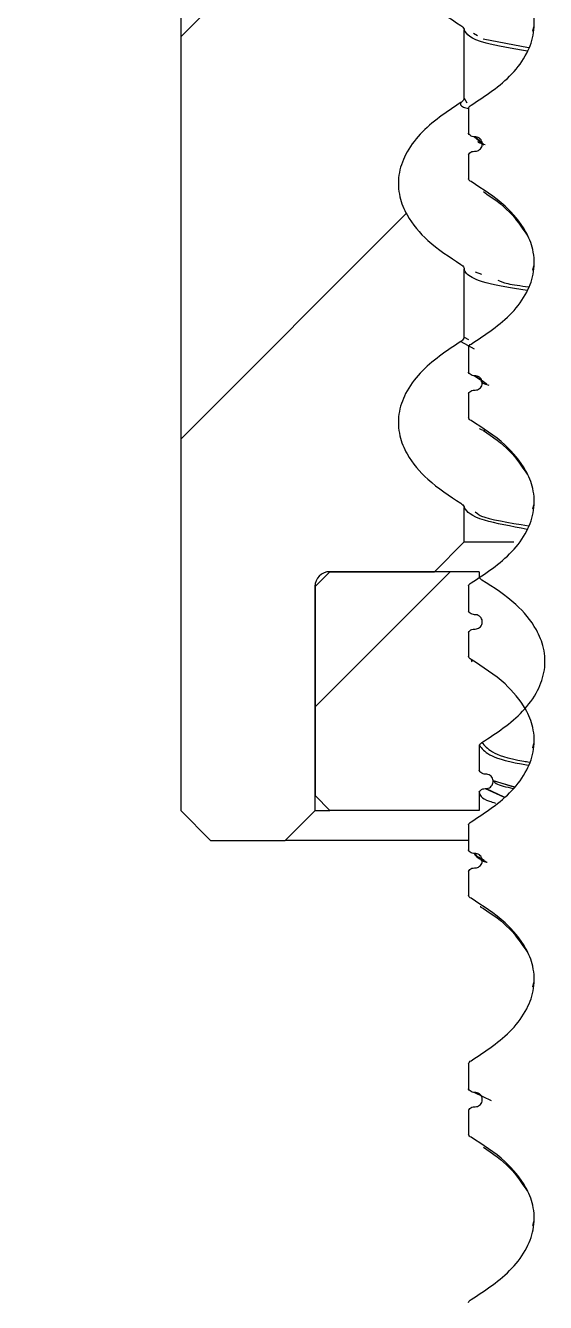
# Model space of a CAD drawing. Header units: millimetres. Extents: x -300 to 1184, y 5 to 1469.
# Drawn here: x 351.99 to 357.8, y 1349.88 to 1364.13 of the extents above; entities that cross this region are included whole.
import ezdxf

# ---------------------------------------------------------------- set-up
doc = ezdxf.new("R2010")
doc.units = ezdxf.units.MM

msp = doc.modelspace()

# ---------------------------------------------------------------- hatches: boundary and pattern name
at = {"linetype": 'Continuous', "lineweight": 18}
h = msp.add_hatch(dxfattribs=at)
h.set_pattern_fill('ANSI32', angle=3e-322, style=0)
edge = h.paths.add_edge_path(flags=0)
edge.add_spline(control_points=[(356.854, 1372.129), (356.722, 1372.206), (356.596, 1372.294), (356.484, 1372.398), (356.394, 1372.481), (356.312, 1372.575), (356.252, 1372.682), (356.217, 1372.745), (356.189, 1372.813), (356.172, 1372.883), (356.154, 1372.962), (356.15, 1373.045), (356.161, 1373.125), (356.173, 1373.205), (356.199, 1373.283), (356.236, 1373.354), (356.279, 1373.438), (356.336, 1373.515), (356.4, 1373.584), (356.529, 1373.725), (356.688, 1373.84), (356.854, 1373.937)], knot_values=[0, 0, 0, 0, 0.000685, 0.000685, 0.000685, 0.001237, 0.001237, 0.001237, 0.001562, 0.001562, 0.001562, 0.001926, 0.001926, 0.001926, 0.002288, 0.002288, 0.002288, 0.00271, 0.00271, 0.00271, 0.003578, 0.003578, 0.003578, 0.003578], weights=[1, 1, 1, 1, 1, 1, 1, 1, 1, 1, 1, 1, 1, 1, 1, 1, 1, 1, 1, 1, 1, 1], degree=3, periodic=0)
edge.add_spline(control_points=[(356.854, 1373.937), (356.856, 1373.938), (356.858, 1373.94), (356.861, 1373.941), (356.868, 1373.946), (356.874, 1373.953), (356.879, 1373.96), (356.884, 1373.968), (356.888, 1373.976), (356.89, 1373.985)], knot_values=[0, 0, 0, 0, 0.000012, 0.000012, 0.000012, 0.000053, 0.000053, 0.000053, 0.000094, 0.000094, 0.000094, 0.000094], weights=[1, 1, 1, 1, 1, 1, 1, 1, 1, 1], degree=3, periodic=0)
edge.add_line((356.89, 1373.985), (356.89, 1374.748))
edge.add_spline(control_points=[(356.89, 1374.748), (356.89, 1374.751), (356.889, 1374.753), (356.888, 1374.756), (356.885, 1374.764), (356.88, 1374.772), (356.874, 1374.779), (356.868, 1374.786), (356.861, 1374.792), (356.854, 1374.796)], knot_values=[0, 0, 0, 0, 0.000012, 0.000012, 0.000012, 0.000053, 0.000053, 0.000053, 0.000094, 0.000094, 0.000094, 0.000094], weights=[1, 1, 1, 1, 1, 1, 1, 1, 1, 1], degree=3, periodic=0)
edge.add_spline(control_points=[(356.854, 1374.796), (356.722, 1374.873), (356.596, 1374.961), (356.484, 1375.064), (356.394, 1375.147), (356.312, 1375.242), (356.252, 1375.348), (356.249, 1375.354), (356.246, 1375.36), (356.242, 1375.366)], knot_values=[0, 0, 0, 0, 0.000685, 0.000685, 0.000685, 0.001237, 0.001237, 0.001237, 0.001267, 0.001267, 0.001267, 0.001267], weights=[1, 1, 1, 1, 1, 1, 1, 1, 1, 1], degree=3, periodic=0)
edge.add_line((356.242, 1375.366), (355.39, 1375.366))
edge.add_arc((355.39, 1375.533), 0.167, 180, 270, ccw=False)
edge.add_line((355.224, 1375.533), (355.224, 1378.033))
edge.add_line((355.224, 1378.033), (354.89, 1378.366))
edge.add_line((354.89, 1378.366), (352.157, 1378.366))
edge.add_line((352.157, 1378.366), (351.99, 1378.2))
edge.add_line((351.99, 1378.2), (351.99, 1373.2))
edge.add_line((351.99, 1373.2), (352.157, 1373.033))
edge.add_line((352.157, 1373.033), (352.557, 1373.033))
edge.add_arc((352.557, 1373.2), 0.167, 270, 360)
edge.add_line((352.724, 1373.2), (352.724, 1373.266))
edge.add_arc((352.89, 1373.266), 0.167, 90, 180, ccw=False)
edge.add_line((352.89, 1373.433), (353.914, 1373.433))
edge.add_arc((353.914, 1373.266), 0.167, -12.9946, 90, ccw=False)
edge.add_line((354.077, 1373.229), (353.724, 1371.7))
edge.add_line((353.724, 1371.7), (353.724, 1355.366))
edge.add_line((353.724, 1355.366), (354.057, 1355.033))
edge.add_line((354.057, 1355.033), (354.89, 1355.033))
edge.add_line((354.89, 1355.033), (355.224, 1355.366))
edge.add_line((355.224, 1355.366), (355.224, 1357.866))
edge.add_arc((355.39, 1357.866), 0.167, 90, 180, ccw=False)
edge.add_line((355.39, 1358.033), (356.557, 1358.033))
edge.add_line((356.557, 1358.033), (356.89, 1358.366))
edge.add_line((356.89, 1358.366), (356.89, 1358.748))
edge.add_spline(control_points=[(356.89, 1358.748), (356.89, 1358.751), (356.889, 1358.753), (356.888, 1358.756), (356.885, 1358.764), (356.88, 1358.772), (356.874, 1358.779), (356.868, 1358.786), (356.861, 1358.792), (356.854, 1358.796)], knot_values=[0, 0, 0, 0, 0.000012, 0.000012, 0.000012, 0.000053, 0.000053, 0.000053, 0.000094, 0.000094, 0.000094, 0.000094], weights=[1, 1, 1, 1, 1, 1, 1, 1, 1, 1], degree=3, periodic=0)
edge.add_spline(control_points=[(356.854, 1358.796), (356.722, 1358.873), (356.596, 1358.961), (356.484, 1359.064), (356.394, 1359.147), (356.312, 1359.242), (356.252, 1359.348), (356.217, 1359.411), (356.189, 1359.48), (356.172, 1359.55), (356.154, 1359.629), (356.15, 1359.712), (356.161, 1359.792), (356.173, 1359.871), (356.199, 1359.949), (356.236, 1360.021), (356.279, 1360.104), (356.336, 1360.181), (356.4, 1360.251), (356.529, 1360.392), (356.688, 1360.506), (356.854, 1360.603)], knot_values=[0, 0, 0, 0, 0.000685, 0.000685, 0.000685, 0.001237, 0.001237, 0.001237, 0.001562, 0.001562, 0.001562, 0.001926, 0.001926, 0.001926, 0.002288, 0.002288, 0.002288, 0.00271, 0.00271, 0.00271, 0.003578, 0.003578, 0.003578, 0.003578], weights=[1, 1, 1, 1, 1, 1, 1, 1, 1, 1, 1, 1, 1, 1, 1, 1, 1, 1, 1, 1, 1, 1], degree=3, periodic=0)
edge.add_spline(control_points=[(356.854, 1360.603), (356.856, 1360.605), (356.858, 1360.606), (356.861, 1360.608), (356.868, 1360.613), (356.874, 1360.62), (356.879, 1360.627), (356.884, 1360.634), (356.888, 1360.643), (356.89, 1360.651)], knot_values=[0, 0, 0, 0, 0.000012, 0.000012, 0.000012, 0.000053, 0.000053, 0.000053, 0.000094, 0.000094, 0.000094, 0.000094], weights=[1, 1, 1, 1, 1, 1, 1, 1, 1, 1], degree=3, periodic=0)
edge.add_line((356.89, 1360.651), (356.89, 1361.415))
edge.add_spline(control_points=[(356.89, 1361.415), (356.89, 1361.417), (356.889, 1361.42), (356.888, 1361.423), (356.885, 1361.431), (356.88, 1361.439), (356.874, 1361.446), (356.868, 1361.452), (356.861, 1361.458), (356.854, 1361.463)], knot_values=[0, 0, 0, 0, 0.000012, 0.000012, 0.000012, 0.000053, 0.000053, 0.000053, 0.000094, 0.000094, 0.000094, 0.000094], weights=[1, 1, 1, 1, 1, 1, 1, 1, 1, 1], degree=3, periodic=0)
edge.add_spline(control_points=[(356.854, 1361.463), (356.722, 1361.54), (356.596, 1361.628), (356.484, 1361.731), (356.394, 1361.814), (356.312, 1361.909), (356.252, 1362.015), (356.217, 1362.078), (356.189, 1362.146), (356.172, 1362.217), (356.154, 1362.295), (356.15, 1362.379), (356.161, 1362.459), (356.173, 1362.538), (356.199, 1362.616), (356.236, 1362.687), (356.279, 1362.771), (356.336, 1362.848), (356.4, 1362.917), (356.529, 1363.059), (356.688, 1363.173), (356.854, 1363.27)], knot_values=[0, 0, 0, 0, 0.000685, 0.000685, 0.000685, 0.001237, 0.001237, 0.001237, 0.001562, 0.001562, 0.001562, 0.001926, 0.001926, 0.001926, 0.002288, 0.002288, 0.002288, 0.00271, 0.00271, 0.00271, 0.003578, 0.003578, 0.003578, 0.003578], weights=[1, 1, 1, 1, 1, 1, 1, 1, 1, 1, 1, 1, 1, 1, 1, 1, 1, 1, 1, 1, 1, 1], degree=3, periodic=0)
edge.add_spline(control_points=[(356.854, 1363.27), (356.856, 1363.271), (356.858, 1363.273), (356.861, 1363.274), (356.868, 1363.28), (356.874, 1363.286), (356.879, 1363.294), (356.884, 1363.301), (356.888, 1363.309), (356.89, 1363.318)], knot_values=[0, 0, 0, 0, 0.000012, 0.000012, 0.000012, 0.000053, 0.000053, 0.000053, 0.000094, 0.000094, 0.000094, 0.000094], weights=[1, 1, 1, 1, 1, 1, 1, 1, 1, 1], degree=3, periodic=0)
edge.add_line((356.89, 1363.318), (356.89, 1364.081))
edge.add_spline(control_points=[(356.89, 1364.081), (356.89, 1364.084), (356.889, 1364.087), (356.888, 1364.089), (356.885, 1364.098), (356.88, 1364.105), (356.874, 1364.112), (356.868, 1364.119), (356.861, 1364.125), (356.854, 1364.129)], knot_values=[0, 0, 0, 0, 0.000012, 0.000012, 0.000012, 0.000053, 0.000053, 0.000053, 0.000094, 0.000094, 0.000094, 0.000094], weights=[1, 1, 1, 1, 1, 1, 1, 1, 1, 1], degree=3, periodic=0)
edge.add_spline(control_points=[(356.854, 1364.129), (356.722, 1364.206), (356.596, 1364.294), (356.484, 1364.398), (356.394, 1364.481), (356.312, 1364.575), (356.252, 1364.682), (356.217, 1364.745), (356.189, 1364.813), (356.172, 1364.883), (356.154, 1364.962), (356.15, 1365.045), (356.161, 1365.125), (356.173, 1365.205), (356.199, 1365.283), (356.236, 1365.354), (356.279, 1365.438), (356.336, 1365.515), (356.4, 1365.584), (356.529, 1365.725), (356.688, 1365.84), (356.854, 1365.937)], knot_values=[0, 0, 0, 0, 0.000685, 0.000685, 0.000685, 0.001237, 0.001237, 0.001237, 0.001562, 0.001562, 0.001562, 0.001926, 0.001926, 0.001926, 0.002288, 0.002288, 0.002288, 0.00271, 0.00271, 0.00271, 0.003578, 0.003578, 0.003578, 0.003578], weights=[1, 1, 1, 1, 1, 1, 1, 1, 1, 1, 1, 1, 1, 1, 1, 1, 1, 1, 1, 1, 1, 1], degree=3, periodic=0)
edge.add_spline(control_points=[(356.854, 1365.937), (356.856, 1365.938), (356.858, 1365.94), (356.861, 1365.941), (356.868, 1365.946), (356.874, 1365.953), (356.879, 1365.96), (356.884, 1365.968), (356.888, 1365.976), (356.89, 1365.985)], knot_values=[0, 0, 0, 0, 0.000012, 0.000012, 0.000012, 0.000053, 0.000053, 0.000053, 0.000094, 0.000094, 0.000094, 0.000094], weights=[1, 1, 1, 1, 1, 1, 1, 1, 1, 1], degree=3, periodic=0)
edge.add_line((356.89, 1365.985), (356.89, 1366.748))
edge.add_spline(control_points=[(356.89, 1366.748), (356.89, 1366.751), (356.889, 1366.753), (356.888, 1366.756), (356.885, 1366.764), (356.88, 1366.772), (356.874, 1366.779), (356.868, 1366.786), (356.861, 1366.792), (356.854, 1366.796)], knot_values=[0, 0, 0, 0, 0.000012, 0.000012, 0.000012, 0.000053, 0.000053, 0.000053, 0.000094, 0.000094, 0.000094, 0.000094], weights=[1, 1, 1, 1, 1, 1, 1, 1, 1, 1], degree=3, periodic=0)
edge.add_spline(control_points=[(356.854, 1366.796), (356.722, 1366.873), (356.596, 1366.961), (356.484, 1367.064), (356.394, 1367.147), (356.312, 1367.242), (356.252, 1367.348), (356.217, 1367.411), (356.189, 1367.48), (356.172, 1367.55), (356.154, 1367.629), (356.15, 1367.712), (356.161, 1367.792), (356.173, 1367.871), (356.199, 1367.949), (356.236, 1368.021), (356.279, 1368.104), (356.336, 1368.181), (356.4, 1368.251), (356.529, 1368.392), (356.688, 1368.506), (356.854, 1368.603)], knot_values=[0, 0, 0, 0, 0.000685, 0.000685, 0.000685, 0.001237, 0.001237, 0.001237, 0.001562, 0.001562, 0.001562, 0.001926, 0.001926, 0.001926, 0.002288, 0.002288, 0.002288, 0.00271, 0.00271, 0.00271, 0.003578, 0.003578, 0.003578, 0.003578], weights=[1, 1, 1, 1, 1, 1, 1, 1, 1, 1, 1, 1, 1, 1, 1, 1, 1, 1, 1, 1, 1, 1], degree=3, periodic=0)
edge.add_spline(control_points=[(356.854, 1368.603), (356.856, 1368.605), (356.858, 1368.606), (356.861, 1368.608), (356.868, 1368.613), (356.874, 1368.62), (356.879, 1368.627), (356.884, 1368.634), (356.888, 1368.643), (356.89, 1368.651)], knot_values=[0, 0, 0, 0, 0.000012, 0.000012, 0.000012, 0.000053, 0.000053, 0.000053, 0.000094, 0.000094, 0.000094, 0.000094], weights=[1, 1, 1, 1, 1, 1, 1, 1, 1, 1], degree=3, periodic=0)
edge.add_line((356.89, 1368.651), (356.89, 1369.415))
edge.add_spline(control_points=[(356.89, 1369.415), (356.89, 1369.417), (356.889, 1369.42), (356.888, 1369.423), (356.885, 1369.431), (356.88, 1369.439), (356.874, 1369.446), (356.868, 1369.452), (356.861, 1369.458), (356.854, 1369.463)], knot_values=[0, 0, 0, 0, 0.000012, 0.000012, 0.000012, 0.000053, 0.000053, 0.000053, 0.000094, 0.000094, 0.000094, 0.000094], weights=[1, 1, 1, 1, 1, 1, 1, 1, 1, 1], degree=3, periodic=0)
edge.add_spline(control_points=[(356.854, 1369.463), (356.722, 1369.54), (356.596, 1369.628), (356.484, 1369.731), (356.394, 1369.814), (356.312, 1369.909), (356.252, 1370.015), (356.217, 1370.078), (356.189, 1370.146), (356.172, 1370.217), (356.154, 1370.295), (356.15, 1370.379), (356.161, 1370.459), (356.173, 1370.538), (356.199, 1370.616), (356.236, 1370.687), (356.279, 1370.771), (356.336, 1370.848), (356.4, 1370.917), (356.529, 1371.059), (356.688, 1371.173), (356.854, 1371.27)], knot_values=[0, 0, 0, 0, 0.000685, 0.000685, 0.000685, 0.001237, 0.001237, 0.001237, 0.001562, 0.001562, 0.001562, 0.001926, 0.001926, 0.001926, 0.002288, 0.002288, 0.002288, 0.00271, 0.00271, 0.00271, 0.003578, 0.003578, 0.003578, 0.003578], weights=[1, 1, 1, 1, 1, 1, 1, 1, 1, 1, 1, 1, 1, 1, 1, 1, 1, 1, 1, 1, 1, 1], degree=3, periodic=0)
edge.add_spline(control_points=[(356.854, 1371.27), (356.856, 1371.271), (356.858, 1371.273), (356.861, 1371.274), (356.868, 1371.28), (356.874, 1371.286), (356.879, 1371.294), (356.884, 1371.301), (356.888, 1371.309), (356.89, 1371.318)], knot_values=[0, 0, 0, 0, 0.000012, 0.000012, 0.000012, 0.000053, 0.000053, 0.000053, 0.000094, 0.000094, 0.000094, 0.000094], weights=[1, 1, 1, 1, 1, 1, 1, 1, 1, 1], degree=3, periodic=0)
edge.add_line((356.89, 1371.318), (356.89, 1372.081))
edge.add_spline(control_points=[(356.89, 1372.081), (356.89, 1372.084), (356.889, 1372.087), (356.888, 1372.089), (356.885, 1372.098), (356.88, 1372.105), (356.874, 1372.112), (356.868, 1372.119), (356.861, 1372.125), (356.854, 1372.129)], knot_values=[0, 0, 0, 0, 0.000012, 0.000012, 0.000012, 0.000053, 0.000053, 0.000053, 0.000094, 0.000094, 0.000094, 0.000094], weights=[1, 1, 1, 1, 1, 1, 1, 1, 1, 1], degree=3, periodic=0)
h = msp.add_hatch(dxfattribs=at)
h.set_pattern_fill('ANSI37', angle=90, style=0)
edge = h.paths.add_edge_path(flags=0)
edge.add_line((357.057, 1358.033), (355.39, 1358.033))
edge.add_line((355.39, 1358.033), (355.224, 1357.866))
edge.add_line((355.224, 1357.866), (355.224, 1355.533))
edge.add_line((355.224, 1355.533), (355.39, 1355.366))
edge.add_line((355.39, 1355.366), (357.057, 1355.366))
edge.add_line((357.057, 1355.366), (357.057, 1355.573))
edge.add_spline(control_points=[(357.057, 1355.573), (357.062, 1355.581), (357.068, 1355.588), (357.074, 1355.594), (357.081, 1355.6), (357.089, 1355.604), (357.097, 1355.607), (357.106, 1355.611), (357.116, 1355.612), (357.126, 1355.612)], knot_values=[0, 0, 0, 0, 0.00004, 0.00004, 0.00004, 0.00008, 0.00008, 0.00008, 0.000123, 0.000123, 0.000123, 0.000123], weights=[1, 1, 1, 1, 1, 1, 1, 1, 1, 1], degree=3, periodic=0)
edge.add_spline(control_points=[(357.126, 1355.612), (357.126, 1355.612), (357.127, 1355.612), (357.128, 1355.612), (357.128, 1355.612), (357.129, 1355.612), (357.13, 1355.612), (357.131, 1355.612), (357.132, 1355.612), (357.134, 1355.612)], knot_values=[0, 0, 0, 0, 0.000003, 0.000003, 0.000003, 0.000006, 0.000006, 0.000006, 0.000012, 0.000012, 0.000012, 0.000012], weights=[1, 1, 1, 1, 1, 1, 1, 1, 1, 1], degree=3, periodic=0)
edge.add_spline(control_points=[(357.134, 1355.612), (357.142, 1355.612), (357.151, 1355.614), (357.16, 1355.617), (357.168, 1355.62), (357.176, 1355.624), (357.183, 1355.63), (357.19, 1355.635), (357.196, 1355.642), (357.201, 1355.649), (357.206, 1355.657), (357.209, 1355.665), (357.211, 1355.674), (357.213, 1355.683), (357.214, 1355.692), (357.213, 1355.701), (357.212, 1355.71), (357.209, 1355.719), (357.205, 1355.727), (357.202, 1355.735), (357.196, 1355.742), (357.19, 1355.749), (357.184, 1355.755), (357.176, 1355.76), (357.168, 1355.764), (357.16, 1355.768), (357.151, 1355.771), (357.143, 1355.772), (357.14, 1355.772), (357.137, 1355.772), (357.134, 1355.772)], knot_values=[0, 0, 0, 0, 0.00004, 0.00004, 0.00004, 0.00008, 0.00008, 0.00008, 0.000119, 0.000119, 0.000119, 0.000159, 0.000159, 0.000159, 0.0002, 0.0002, 0.0002, 0.00024, 0.00024, 0.00024, 0.000281, 0.000281, 0.000281, 0.000321, 0.000321, 0.000321, 0.000361, 0.000361, 0.000361, 0.000373, 0.000373, 0.000373, 0.000373], weights=[1, 1, 1, 1, 1, 1, 1, 1, 1, 1, 1, 1, 1, 1, 1, 1, 1, 1, 1, 1, 1, 1, 1, 1, 1, 1, 1, 1, 1, 1, 1], degree=3, periodic=0)
edge.add_spline(control_points=[(357.134, 1355.772), (357.134, 1355.772), (357.133, 1355.772), (357.132, 1355.772), (357.131, 1355.772), (357.131, 1355.772), (357.13, 1355.772), (357.129, 1355.772), (357.128, 1355.772), (357.126, 1355.772)], knot_values=[0, 0, 0, 0, 0.000003, 0.000003, 0.000003, 0.000006, 0.000006, 0.000006, 0.000012, 0.000012, 0.000012, 0.000012], weights=[1, 1, 1, 1, 1, 1, 1, 1, 1, 1], degree=3, periodic=0)
edge.add_spline(control_points=[(357.126, 1355.772), (357.117, 1355.772), (357.108, 1355.774), (357.1, 1355.777), (357.092, 1355.78), (357.084, 1355.784), (357.077, 1355.79), (357.07, 1355.795), (357.064, 1355.802), (357.059, 1355.809), (357.059, 1355.811), (357.058, 1355.812), (357.057, 1355.813)], knot_values=[0, 0, 0, 0, 0.00004, 0.00004, 0.00004, 0.00008, 0.00008, 0.00008, 0.000119, 0.000119, 0.000119, 0.000126, 0.000126, 0.000126, 0.000126], weights=[1, 1, 1, 1, 1, 1, 1, 1, 1, 1, 1, 1, 1], degree=3, periodic=0)
edge.add_line((357.057, 1355.813), (357.057, 1356.095))
edge.add_spline(control_points=[(357.057, 1356.095), (357.06, 1356.101), (357.065, 1356.107), (357.069, 1356.112), (357.075, 1356.118), (357.081, 1356.123), (357.088, 1356.127)], knot_values=[0, 0, 0, 0, 0.000032, 0.000032, 0.000032, 0.000067, 0.000067, 0.000067, 0.000067], weights=[1, 1, 1, 1, 1, 1, 1], degree=3, periodic=0)
edge.add_spline(control_points=[(357.088, 1356.127), (357.253, 1356.222), (357.413, 1356.336), (357.543, 1356.476), (357.608, 1356.546), (357.666, 1356.623), (357.709, 1356.707), (357.747, 1356.779), (357.774, 1356.857), (357.786, 1356.937), (357.798, 1357.018), (357.794, 1357.102), (357.776, 1357.181), (357.76, 1357.252), (357.732, 1357.32), (357.696, 1357.384), (357.637, 1357.489), (357.556, 1357.584), (357.467, 1357.666), (357.352, 1357.772), (357.222, 1357.862), (357.088, 1357.94)], knot_values=[0, 0, 0, 0, 0.000861, 0.000861, 0.000861, 0.001286, 0.001286, 0.001286, 0.001648, 0.001648, 0.001648, 0.002013, 0.002013, 0.002013, 0.002337, 0.002337, 0.002337, 0.002882, 0.002882, 0.002882, 0.00358, 0.00358, 0.00358, 0.00358], weights=[1, 1, 1, 1, 1, 1, 1, 1, 1, 1, 1, 1, 1, 1, 1, 1, 1, 1, 1, 1, 1, 1], degree=3, periodic=0)
edge.add_spline(control_points=[(357.088, 1357.94), (357.081, 1357.943), (357.076, 1357.948), (357.071, 1357.953), (357.065, 1357.958), (357.061, 1357.964), (357.057, 1357.971)], knot_values=[0, 0, 0, 0, 0.000032, 0.000032, 0.000032, 0.000067, 0.000067, 0.000067, 0.000067], weights=[1, 1, 1, 1, 1, 1, 1], degree=3, periodic=0)
edge.add_line((357.057, 1357.971), (357.057, 1358.033))

# ---------------------------------------------------------------- linework, layer by layer
at = {"color": 7, "linetype": 'Continuous', "lineweight": 25}
for p, q in [((353.724, 1371.7), (353.724, 1355.366)), ((357.663, 1364.114), (357.652, 1364.066)), ((356.89, 1363.318), (356.89, 1364.081)), ((356.995, 1364.046), (357.04, 1364.019)), ((356.89, 1363.318), (356.921, 1363.267)), ((356.937, 1363.209), (356.937, 1362.927)), ((357.014, 1362.886), (357.103, 1362.808)), ((356.937, 1362.687), (356.937, 1362.418)), ((356.89, 1360.651), (356.89, 1361.415)), ((357.011, 1361.379), (357.085, 1361.353)), ((357.663, 1361.448), (357.652, 1361.399)), ((356.89, 1360.651), (356.94, 1360.623)), ((356.937, 1360.542), (356.937, 1360.261)), ((357.014, 1360.219), (357.115, 1360.153)), ((356.937, 1360.021), (356.937, 1359.752)), ((356.89, 1358.366), (356.89, 1358.748)), ((357.011, 1358.7), (357.038, 1358.683)), ((357.663, 1358.781), (357.652, 1358.733)), ((356.557, 1358.033), (356.89, 1358.366)), ((356.89, 1358.366), (357.443, 1358.366)), ((355.39, 1358.033), (355.224, 1357.866)), ((357.057, 1358.033), (355.39, 1358.033)), ((355.39, 1358.033), (356.557, 1358.033)), ((357.057, 1358.033), (357.057, 1357.971)), ((355.224, 1357.866), (355.224, 1355.533)), ((355.224, 1355.366), (355.224, 1357.866)), ((356.937, 1357.876), (356.937, 1357.594)), ((357.014, 1357.553), (357.006, 1357.553)), ((357.005, 1357.393), (357.013, 1357.393)), ((356.937, 1357.354), (356.937, 1357.085)), ((357.663, 1356.114), (357.652, 1356.066)), ((357.057, 1356.095), (357.057, 1355.813)), ((357.211, 1355.703), (357.451, 1355.63)), ((357.449, 1355.628), (357.217, 1355.697)), ((357.057, 1355.573), (357.057, 1355.366)), ((357.134, 1355.612), (357.332, 1355.521)), ((355.224, 1355.533), (355.39, 1355.366)), ((353.724, 1355.366), (354.057, 1355.033)), ((354.89, 1355.033), (355.224, 1355.366)), ((355.224, 1355.366), (355.39, 1355.366)), ((357.057, 1355.366), (355.39, 1355.366)), ((356.937, 1355.209), (356.937, 1354.927)), ((354.057, 1355.033), (354.89, 1355.033)), ((356.937, 1355.033), (354.89, 1355.033)), ((357.014, 1354.886), (357.006, 1354.886)), ((356.937, 1354.687), (356.937, 1354.418)), ((357.005, 1354.727), (357.013, 1354.727)), ((357.663, 1353.448), (357.652, 1353.399)), ((356.937, 1352.542), (356.937, 1352.261)), ((356.937, 1352.021), (356.937, 1351.752)), ((357.663, 1350.781), (357.652, 1350.733))]:
    msp.add_line(p, q, dxfattribs=at)
at = {"color": 8, "linetype": 'Continuous', "lineweight": 25}
for p, q in [((357.103, 1363.982), (357.61, 1363.885)), ((357.006, 1362.886), (357.108, 1362.797)), ((356.854, 1360.603), (357.001, 1360.519)), ((357.006, 1360.219), (357.143, 1360.13)), ((356.967, 1357.053), (356.976, 1357.025)), ((357.126, 1355.612), (357.329, 1355.519)), ((357.006, 1352.22), (357.191, 1352.13))]:
    msp.add_line(p, q, dxfattribs=at)
at = {"color": 7, "linetype": 'Continuous', "lineweight": 25}
msp.add_arc((355.39, 1357.866), 0.167, 90, 180, dxfattribs=at)
for points, knots in [([(356.854, 1365.937), (356.692, 1365.83), (356.451, 1365.672), (356.231, 1365.373), (356.146, 1365.127), (356.157, 1364.888), (356.264, 1364.631), (356.494, 1364.362), (356.725, 1364.212), (356.854, 1364.129)], [0, 0, 0, 0, 0.2415423, 0.3600713, 0.4612234, 0.5629134, 0.6541333, 0.8080895, 1, 1, 1, 1]), ([(356.967, 1363.241), (357.129, 1363.346), (357.372, 1363.503), (357.594, 1363.802), (357.681, 1364.049), (357.671, 1364.29), (357.564, 1364.547), (357.333, 1364.819), (357.099, 1364.969), (356.967, 1365.053)], [0, 0, 0, 0, 0.239817, 0.358736, 0.459947, 0.561705, 0.652805, 0.804705, 1, 1, 1, 1]), ([(356.854, 1364.129), (356.861, 1364.124), (356.876, 1364.114), (356.886, 1364.095), (356.89, 1364.084), (356.89, 1364.081)], [0, 0, 0, 0, 0.432574, 0.865216, 1, 1, 1, 1]), ([(357.597, 1363.845), (357.423, 1363.875), (356.965, 1363.953), (356.919, 1364.032), (356.89, 1364.081)], [0, 0, 0, 0, 0.378301, 1, 1, 1, 1]), ([(356.854, 1363.27), (356.692, 1363.164), (356.451, 1363.005), (356.231, 1362.706), (356.146, 1362.461), (356.157, 1362.221), (356.264, 1361.964), (356.494, 1361.695), (356.725, 1361.546), (356.854, 1361.463)], [0, 0, 0, 0, 0.241542, 0.360058, 0.46121, 0.562917, 0.654136, 0.80808, 1, 1, 1, 1]), ([(356.89, 1363.318), (356.887, 1363.31), (356.881, 1363.293), (356.866, 1363.278), (356.856, 1363.271), (356.854, 1363.27)], [0, 0, 0, 0, 0.434327, 0.868671, 1, 1, 1, 1]), ([(356.937, 1363.209), (356.94, 1363.215), (356.948, 1363.228), (356.961, 1363.236), (356.967, 1363.241)], [0, 0, 0, 0, 0.479982, 1, 1, 1, 1]), ([(357.006, 1362.886), (356.997, 1362.887), (356.979, 1362.889), (356.955, 1362.903), (356.942, 1362.917), (356.937, 1362.926), (356.937, 1362.927)], [0, 0, 0, 0, 0.315703, 0.631296, 0.947842, 1, 1, 1, 1]), ([(357.014, 1362.886), (357.013, 1362.886), (357.011, 1362.886), (357.009, 1362.886), (357.007, 1362.886), (357.006, 1362.886)], [0, 0, 0, 0, 0.270795, 0.541636, 1, 1, 1, 1]), ([(357.013, 1362.727), (357.022, 1362.727), (357.04, 1362.729), (357.063, 1362.743), (357.082, 1362.763), (357.092, 1362.788), (357.094, 1362.815), (357.086, 1362.841), (357.071, 1362.864), (357.048, 1362.88), (357.028, 1362.886), (357.016, 1362.886), (357.014, 1362.886)], [0, 0, 0, 0, 0.1065417, 0.2130725, 0.3198506, 0.4272501, 0.5352569, 0.6436136, 0.7518353, 0.8595722, 0.966656, 1, 1, 1, 1]), ([(357.041, 1362.838), (357.045, 1362.832), (357.052, 1362.82), (357.101, 1362.808), (357.125, 1362.801)], [0, 0, 0, 0, 0.491904, 1, 1, 1, 1]), ([(356.937, 1362.687), (356.942, 1362.695), (356.952, 1362.709), (356.977, 1362.724), (356.995, 1362.726), (357.005, 1362.727)], [0, 0, 0, 0, 0.325085, 0.650164, 1, 1, 1, 1]), ([(357.005, 1362.727), (357.006, 1362.727), (357.007, 1362.727), (357.01, 1362.727), (357.012, 1362.727), (357.013, 1362.727)], [0, 0, 0, 0, 0.269893, 0.54103, 1, 1, 1, 1]), ([(356.967, 1362.387), (356.961, 1362.391), (356.949, 1362.399), (356.941, 1362.412), (356.937, 1362.418)], [0, 0, 0, 0, 0.48018, 1, 1, 1, 1]), ([(356.967, 1360.574), (357.129, 1360.679), (357.372, 1360.837), (357.594, 1361.136), (357.681, 1361.382), (357.671, 1361.623), (357.564, 1361.881), (357.333, 1362.153), (357.099, 1362.302), (356.967, 1362.387)], [0, 0, 0, 0, 0.239817, 0.35875, 0.459945, 0.561704, 0.652805, 0.804704, 1, 1, 1, 1]), ([(357.105, 1362.275), (357.208, 1362.205), (357.398, 1362.076), (357.532, 1361.878), (357.592, 1361.788)], [0, 0, 0, 0, 0.5425, 1, 1, 1, 1]), ([(356.854, 1361.463), (356.861, 1361.457), (356.876, 1361.447), (356.886, 1361.428), (356.89, 1361.417), (356.89, 1361.415)], [0, 0, 0, 0, 0.432574, 0.865216, 1, 1, 1, 1]), ([(357.594, 1361.172), (357.53, 1361.181), (357.062, 1361.252), (356.914, 1361.334), (356.893, 1361.404), (356.89, 1361.415)], [0, 0, 0, 0, 0.119701, 0.870534, 1, 1, 1, 1]), ([(356.854, 1360.603), (356.692, 1360.497), (356.451, 1360.339), (356.231, 1360.039), (356.146, 1359.794), (356.157, 1359.555), (356.264, 1359.298), (356.494, 1359.028), (356.725, 1358.879), (356.854, 1358.796)], [0, 0, 0, 0, 0.241545, 0.360061, 0.461214, 0.562922, 0.654143, 0.808088, 1, 1, 1, 1]), ([(356.89, 1360.651), (356.887, 1360.643), (356.881, 1360.626), (356.866, 1360.611), (356.856, 1360.605), (356.854, 1360.603)], [0, 0, 0, 0, 0.434327, 0.868671, 1, 1, 1, 1]), ([(356.937, 1360.542), (356.94, 1360.548), (356.948, 1360.561), (356.961, 1360.57), (356.967, 1360.574)], [0, 0, 0, 0, 0.480628, 1, 1, 1, 1]), ([(357.006, 1360.219), (356.997, 1360.22), (356.979, 1360.222), (356.955, 1360.236), (356.942, 1360.25), (356.937, 1360.259), (356.937, 1360.261)], [0, 0, 0, 0, 0.315703, 0.631296, 0.947842, 1, 1, 1, 1]), ([(357.014, 1360.219), (357.013, 1360.219), (357.011, 1360.22), (357.009, 1360.219), (357.007, 1360.219), (357.006, 1360.219)], [0, 0, 0, 0, 0.270841, 0.541636, 1, 1, 1, 1]), ([(357.013, 1360.06), (357.022, 1360.061), (357.04, 1360.062), (357.063, 1360.076), (357.082, 1360.096), (357.092, 1360.121), (357.094, 1360.148), (357.086, 1360.175), (357.071, 1360.197), (357.048, 1360.213), (357.028, 1360.219), (357.016, 1360.219), (357.014, 1360.219)], [0, 0, 0, 0, 0.1065376, 0.2130644, 0.3198384, 0.4272338, 0.5352365, 0.643589, 0.7519372, 0.8595775, 0.9666573, 1, 1, 1, 1]), ([(357.077, 1360.171), (357.08, 1360.151), (357.083, 1360.132), (357.166, 1360.115), (357.167, 1360.114)], [0, 0, 0, 0, 0.99379, 1, 1, 1, 1]), ([(356.937, 1360.021), (356.942, 1360.028), (356.952, 1360.042), (356.977, 1360.057), (356.995, 1360.059), (357.005, 1360.06)], [0, 0, 0, 0, 0.325085, 0.650164, 1, 1, 1, 1]), ([(357.005, 1360.06), (357.006, 1360.06), (357.007, 1360.06), (357.01, 1360.06), (357.012, 1360.06), (357.013, 1360.06)], [0, 0, 0, 0, 0.269893, 0.54103, 1, 1, 1, 1]), ([(356.967, 1359.72), (356.961, 1359.724), (356.949, 1359.732), (356.941, 1359.745), (356.937, 1359.752)], [0, 0, 0, 0, 0.479895, 1, 1, 1, 1]), ([(356.967, 1357.907), (357.129, 1358.013), (357.372, 1358.17), (357.594, 1358.469), (357.681, 1358.716), (357.671, 1358.956), (357.564, 1359.214), (357.333, 1359.486), (357.099, 1359.636), (356.967, 1359.72)], [0, 0, 0, 0, 0.239807, 0.35874, 0.459934, 0.561693, 0.652808, 0.804695, 1, 1, 1, 1]), ([(357.061, 1359.633), (357.063, 1359.63), (357.067, 1359.622), (357.101, 1359.614), (357.119, 1359.609)], [0, 0, 0, 0, 0.4410152, 1, 1, 1, 1]), ([(357.105, 1359.608), (357.208, 1359.538), (357.398, 1359.41), (357.532, 1359.212), (357.592, 1359.121)], [0, 0, 0, 0, 0.5425, 1, 1, 1, 1]), ([(356.854, 1358.796), (356.861, 1358.791), (356.876, 1358.78), (356.886, 1358.762), (356.89, 1358.751), (356.89, 1358.748)], [0, 0, 0, 0, 0.432809, 0.865271, 1, 1, 1, 1]), ([(357.594, 1358.505), (357.414, 1358.539), (356.984, 1358.619), (356.925, 1358.701), (356.89, 1358.748)], [0, 0, 0, 0, 0.420025, 1, 1, 1, 1]), ([(357.088, 1357.94), (357.082, 1357.944), (357.069, 1357.952), (357.061, 1357.965), (357.057, 1357.971)], [0, 0, 0, 0, 0.479895, 1, 1, 1, 1]), ([(356.937, 1357.876), (356.94, 1357.882), (356.948, 1357.894), (356.961, 1357.903), (356.967, 1357.907)], [0, 0, 0, 0, 0.480361, 1, 1, 1, 1]), ([(357.088, 1356.127), (357.25, 1356.232), (357.492, 1356.389), (357.715, 1356.688), (357.801, 1356.935), (357.791, 1357.176), (357.685, 1357.433), (357.454, 1357.706), (357.219, 1357.855), (357.088, 1357.94)], [0, 0, 0, 0, 0.239792, 0.358723, 0.459942, 0.561709, 0.652821, 0.804753, 1, 1, 1, 1]), ([(357.006, 1357.553), (356.997, 1357.554), (356.979, 1357.556), (356.955, 1357.569), (356.942, 1357.584), (356.937, 1357.593), (356.937, 1357.594)], [0, 0, 0, 0, 0.315703, 0.631296, 0.947842, 1, 1, 1, 1]), ([(357.013, 1357.393), (357.022, 1357.394), (357.04, 1357.396), (357.063, 1357.409), (357.082, 1357.429), (357.092, 1357.454), (357.094, 1357.482), (357.086, 1357.508), (357.071, 1357.531), (357.048, 1357.546), (357.028, 1357.552), (357.016, 1357.553), (357.014, 1357.553)], [0, 0, 0, 0, 0.106506, 0.213027, 0.319795, 0.427184, 0.535181, 0.643682, 0.751893, 0.85962, 0.96665, 1, 1, 1, 1]), ([(356.937, 1357.354), (356.942, 1357.361), (356.952, 1357.376), (356.977, 1357.39), (356.995, 1357.392), (357.005, 1357.393)], [0, 0, 0, 0, 0.325085, 0.650164, 1, 1, 1, 1]), ([(356.967, 1357.053), (356.961, 1357.057), (356.949, 1357.066), (356.941, 1357.078), (356.937, 1357.085)], [0, 0, 0, 0, 0.479895, 1, 1, 1, 1]), ([(356.967, 1355.241), (357.129, 1355.346), (357.372, 1355.503), (357.594, 1355.802), (357.681, 1356.049), (357.671, 1356.29), (357.564, 1356.547), (357.333, 1356.819), (357.099, 1356.969), (356.967, 1357.053)], [0, 0, 0, 0, 0.239817, 0.358737, 0.459932, 0.561691, 0.652807, 0.804694, 1, 1, 1, 1]), ([(357.057, 1356.095), (357.061, 1356.101), (357.069, 1356.114), (357.081, 1356.122), (357.088, 1356.127)], [0, 0, 0, 0, 0.480361, 1, 1, 1, 1]), ([(357.057, 1356.095), (357.086, 1356.06), (357.145, 1355.99), (357.344, 1355.917), (357.58, 1355.878), (357.606, 1355.873)], [0, 0, 0, 0, 0.4709734, 0.941452, 1, 1, 1, 1]), ([(357.126, 1355.772), (357.117, 1355.773), (357.1, 1355.775), (357.076, 1355.789), (357.063, 1355.803), (357.058, 1355.812), (357.057, 1355.813)], [0, 0, 0, 0, 0.315582, 0.631263, 0.947848, 1, 1, 1, 1]), ([(357.134, 1355.772), (357.134, 1355.772), (357.132, 1355.772), (357.129, 1355.772), (357.128, 1355.772), (357.126, 1355.772)], [0, 0, 0, 0, 0.2596207, 0.5179992, 1, 1, 1, 1]), ([(357.134, 1355.612), (357.142, 1355.613), (357.16, 1355.615), (357.184, 1355.628), (357.202, 1355.648), (357.213, 1355.674), (357.214, 1355.701), (357.207, 1355.727), (357.191, 1355.75), (357.169, 1355.766), (357.149, 1355.771), (357.137, 1355.772), (357.134, 1355.772)], [0, 0, 0, 0, 0.106506, 0.212992, 0.319787, 0.427177, 0.535334, 0.643681, 0.751893, 0.85962, 0.96665, 1, 1, 1, 1]), ([(357.217, 1355.697), (357.224, 1355.688), (357.246, 1355.659), (357.36, 1355.631), (357.438, 1355.611)], [0, 0, 0, 0, 0.323065, 1, 1, 1, 1]), ([(357.057, 1355.573), (357.062, 1355.581), (357.073, 1355.595), (357.097, 1355.61), (357.116, 1355.611), (357.126, 1355.612)], [0, 0, 0, 0, 0.325005, 0.65025, 1, 1, 1, 1]), ([(357.057, 1355.573), (357.065, 1355.539), (357.074, 1355.498), (357.216, 1355.457), (357.24, 1355.45)], [0, 0, 0, 0, 0.8272454, 1, 1, 1, 1]), ([(357.126, 1355.612), (357.126, 1355.612), (357.128, 1355.612), (357.13, 1355.612), (357.132, 1355.612), (357.134, 1355.612)], [0, 0, 0, 0, 0.258742, 0.517436, 1, 1, 1, 1]), ([(356.937, 1355.209), (356.94, 1355.215), (356.948, 1355.228), (356.961, 1355.236), (356.967, 1355.241)], [0, 0, 0, 0, 0.480361, 1, 1, 1, 1]), ([(357.006, 1354.886), (356.997, 1354.887), (356.979, 1354.889), (356.955, 1354.903), (356.942, 1354.917), (356.937, 1354.926), (356.937, 1354.927)], [0, 0, 0, 0, 0.315574, 0.631038, 0.947455, 1, 1, 1, 1]), ([(357.013, 1354.727), (357.022, 1354.727), (357.04, 1354.729), (357.063, 1354.743), (357.082, 1354.763), (357.092, 1354.788), (357.094, 1354.815), (357.086, 1354.841), (357.071, 1354.864), (357.048, 1354.88), (357.028, 1354.886), (357.016, 1354.886), (357.014, 1354.886)], [0, 0, 0, 0, 0.106505, 0.213025, 0.319793, 0.427182, 0.535338, 0.643684, 0.751895, 0.859621, 0.96665, 1, 1, 1, 1]), ([(357.014, 1354.886), (357.014, 1354.885), (357.014, 1354.862), (357.064, 1354.839), (357.111, 1354.817)], [0, 0, 0, 0, 0.065755, 1, 1, 1, 1]), ([(357.067, 1354.838), (357.07, 1354.822), (357.073, 1354.805), (357.143, 1354.789), (357.145, 1354.789)], [0, 0, 0, 0, 0.976821, 1, 1, 1, 1]), ([(356.937, 1354.687), (356.942, 1354.695), (356.952, 1354.709), (356.977, 1354.724), (356.995, 1354.726), (357.005, 1354.727)], [0, 0, 0, 0, 0.325085, 0.650164, 1, 1, 1, 1]), ([(356.967, 1354.387), (356.961, 1354.391), (356.949, 1354.399), (356.941, 1354.412), (356.937, 1354.418)], [0, 0, 0, 0, 0.479895, 1, 1, 1, 1]), ([(356.967, 1352.574), (357.129, 1352.679), (357.372, 1352.837), (357.594, 1353.136), (357.681, 1353.382), (357.671, 1353.623), (357.564, 1353.881), (357.333, 1354.153), (357.099, 1354.302), (356.967, 1354.387)], [0, 0, 0, 0, 0.2398174, 0.3587373, 0.459948, 0.5617068, 0.6528074, 0.8046944, 1, 1, 1, 1]), ([(357.072, 1354.299), (357.073, 1354.292), (357.075, 1354.284), (357.104, 1354.276), (357.107, 1354.275)], [0, 0, 0, 0, 0.911551, 1, 1, 1, 1]), ([(357.105, 1354.275), (357.208, 1354.205), (357.398, 1354.076), (357.532, 1353.878), (357.592, 1353.788)], [0, 0, 0, 0, 0.542509, 1, 1, 1, 1]), ([(356.937, 1352.542), (356.94, 1352.548), (356.948, 1352.561), (356.961, 1352.57), (356.967, 1352.574)], [0, 0, 0, 0, 0.480361, 1, 1, 1, 1]), ([(357.006, 1352.22), (356.997, 1352.22), (356.979, 1352.222), (356.955, 1352.236), (356.942, 1352.25), (356.937, 1352.259), (356.937, 1352.261)], [0, 0, 0, 0, 0.315557, 0.631317, 0.947444, 1, 1, 1, 1]), ([(357.014, 1352.219), (357.013, 1352.219), (357.011, 1352.219), (357.009, 1352.219), (357.007, 1352.22), (357.006, 1352.22)], [0, 0, 0, 0, 0.2708, 0.5416, 1, 1, 1, 1]), ([(357.013, 1352.06), (357.022, 1352.061), (357.04, 1352.062), (357.063, 1352.076), (357.082, 1352.096), (357.092, 1352.121), (357.094, 1352.148), (357.086, 1352.175), (357.071, 1352.197), (357.048, 1352.213), (357.028, 1352.219), (357.016, 1352.219), (357.014, 1352.219)], [0, 0, 0, 0, 0.106505, 0.213025, 0.319793, 0.427182, 0.535338, 0.643684, 0.751895, 0.859621, 0.96665, 1, 1, 1, 1]), ([(356.937, 1352.021), (356.942, 1352.028), (356.952, 1352.042), (356.977, 1352.057), (356.995, 1352.059), (357.005, 1352.06)], [0, 0, 0, 0, 0.325005, 0.65025, 1, 1, 1, 1]), ([(357.005, 1352.06), (357.006, 1352.06), (357.007, 1352.06), (357.01, 1352.06), (357.012, 1352.06), (357.013, 1352.06)], [0, 0, 0, 0, 0.269934, 0.541066, 1, 1, 1, 1]), ([(356.967, 1351.72), (356.961, 1351.724), (356.949, 1351.732), (356.941, 1351.745), (356.937, 1351.752)], [0, 0, 0, 0, 0.480527, 1, 1, 1, 1]), ([(356.967, 1349.907), (357.129, 1350.013), (357.372, 1350.17), (357.594, 1350.469), (357.681, 1350.716), (357.671, 1350.956), (357.564, 1351.214), (357.333, 1351.486), (357.099, 1351.636), (356.967, 1351.72)], [0, 0, 0, 0, 0.239817, 0.358736, 0.459947, 0.561705, 0.652805, 0.804705, 1, 1, 1, 1]), ([(357.105, 1351.608), (357.208, 1351.538), (357.398, 1351.41), (357.532, 1351.212), (357.592, 1351.121)], [0, 0, 0, 0, 0.5424873, 1, 1, 1, 1]), ([(356.937, 1349.876), (356.94, 1349.882), (356.948, 1349.894), (356.961, 1349.903), (356.967, 1349.907)], [0, 0, 0, 0, 0.480361, 1, 1, 1, 1])]:
    msp.add_open_spline(points, degree=3, knots=knots, dxfattribs=at)
at = {"color": 8, "linetype": 'Continuous', "lineweight": 25}
for points, knots in [([(356.854, 1363.27), (356.847, 1363.253), (356.837, 1363.232), (356.917, 1363.209), (356.937, 1363.203)], [0, 0, 0, 0, 0.760124, 1, 1, 1, 1]), ([(357.267, 1361.288), (357.292, 1361.275), (357.338, 1361.25), (357.521, 1361.225), (357.608, 1361.213)], [0, 0, 0, 0, 0.527879, 1, 1, 1, 1]), ([(357.038, 1358.683), (357.05, 1358.673), (357.112, 1358.627), (357.388, 1358.581), (357.607, 1358.544)], [0, 0, 0, 0, 0.204822, 1, 1, 1, 1]), ([(357.088, 1356.127), (357.117, 1356.092), (357.175, 1356.022), (357.369, 1355.949), (357.597, 1355.911), (357.618, 1355.907)], [0, 0, 0, 0, 0.476933, 0.953405, 1, 1, 1, 1]), ([(357.006, 1354.886), (357.006, 1354.885), (357.006, 1354.856), (357.071, 1354.826), (357.133, 1354.797)], [0, 0, 0, 0, 0.051238, 1, 1, 1, 1])]:
    msp.add_open_spline(points, degree=3, knots=knots, dxfattribs=at)

doc.saveas('drawing.dxf')
